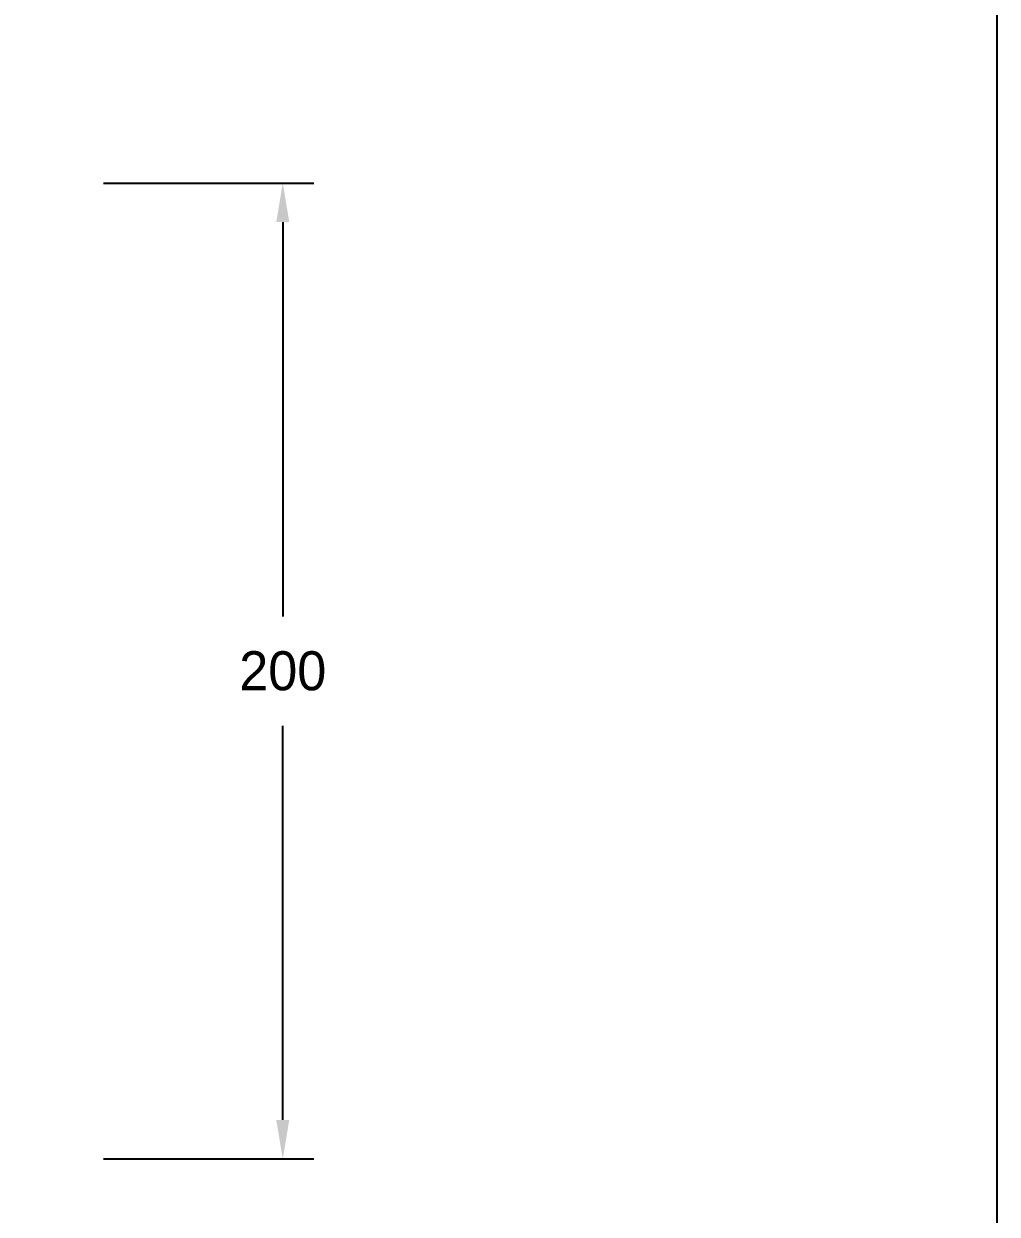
# Model space of a CAD drawing. Header units: millimetres. Extents: x 1398 to 1463.6, y 278.6 to 295.8.
# Drawn here: x 1411.355 to 1413.35, y 289.504 to 291.944 of the extents above; entities that cross this region are included whole.
import ezdxf

# ---------------------------------------------------------------- set-up
doc = ezdxf.new("R2010")
doc.units = ezdxf.units.MM
doc.styles.add('2', font='SCRIPTC.SHX', dxfattribs={"height": 0.2})
doc.styles.add('ROMANS', font='romans')
doc.dimstyles.get("Standard").update_dxf_attribs({"dimscale": 75, "dimtxt": 0.1, "dimasz": 0.1, "dimexe": 0.08, "dimexo": 0.06, "dimgap": 0.09, "dimtad": 1, "dimtih": 1, "dimtoh": 1, "dimzin": 0, "dimdsep": 46, "dimtxsty": 'Standard', "dimcen": 0.01, "dimclrd": 7, "dimclre": 7, "dimclrt": 7, "dimadec": 0, "dimazin": 0, "dimtfac": 1.8, "dimtofl": 0, "dimtmove": 2, "dimatfit": 3, "dimfxl": 0, "dimtolj": 1, "dimtzin": 0, "dimarcsym": 0})

# ---------------------------------------------------------------- blocks, each defined once
blk = doc.blocks.new('*D33')
at = {"color": 5, "linetype": 'ByBlock'}
for p, q in [((-3923.54, -3844.28), (-3901.95, -3844.28)), ((-3905.15, -3848.28), (-3905.15, -3888.68)), ((-3905.15, -3940.28), (-3905.15, -3899.88)), ((-3923.54, -3944.28), (-3901.95, -3944.28))]:
    blk.add_line(p, q, dxfattribs=at)
for points in [[(-3905.82, -3848.28), (-3904.48, -3848.28), (-3905.15, -3844.28)], [(-3905.82, -3940.28), (-3904.48, -3940.28), (-3905.15, -3944.28)]]:
    blk.add_solid(points, dxfattribs=at)
at = {"layer": 'DEFPOINTS', "color": 0, "linetype": 'ByBlock'}
for p in [(-3925.94, -3844.28), (-3925.94, -3944.28), (-3905.15, -3944.28)]:
    blk.add_point(p, dxfattribs=at)
at = {"color": 5, "linetype": 'ByBlock', "insert": (-3905.15, -3894.28), "char_height": 4, "attachment_point": 5}
blk.add_mtext('\\A1;200', dxfattribs=at)
blk = doc.blocks.new('A$C03A07C7F')
blk.add_lwpolyline([(0, 12.028), (770, 12.028), (770, 577.028), (0, 577.028)], close=True)
for tag, p, style in [('ROSY', (683.087, 26.495), '2'), ('30/10/02', (715.706, 16.31), 'ROMANS'), ('ROSY', (1513.839, 14.827), '2'), ('ROSY', (2354.851, 14.827), '2'), ('ROSY', (3194.181, 14.827), '2'), ('30/10/02', (1546.458, 4.642), 'ROMANS'), ('30/10/02', (2387.471, 4.642), 'ROMANS'), ('30/10/02', (3226.8, 4.642), 'ROMANS')]:
    blk.add_attdef(tag, p, '', height=2.88, dxfattribs=dict(style=style))
dim = blk.add_aligned_dim(p1=(675.986, 367.894), p2=(675.986, 267.894), distance=20.786, text='200', dimstyle='Standard', override={"dimscale": 40, "dimclrd": 5, "dimclre": 5, "dimclrt": 5})
dim.commit()
dim.dimension.update_dxf_attribs({"geometry": '*D33', "text_midpoint": (696.772, 317.894), "insert": (4601.923, 4212.17)})

msp = doc.modelspace()

# ---------------------------------------------------------------- block references
at = {"xscale": 0.01999999999999991, "yscale": 0.01999999999999991, "zscale": 0.01999999999999991}
msp.add_blockref('A$C03A07C7F', (1397.9505, 284.2598), dxfattribs=at)

doc.saveas('drawing.dxf')
